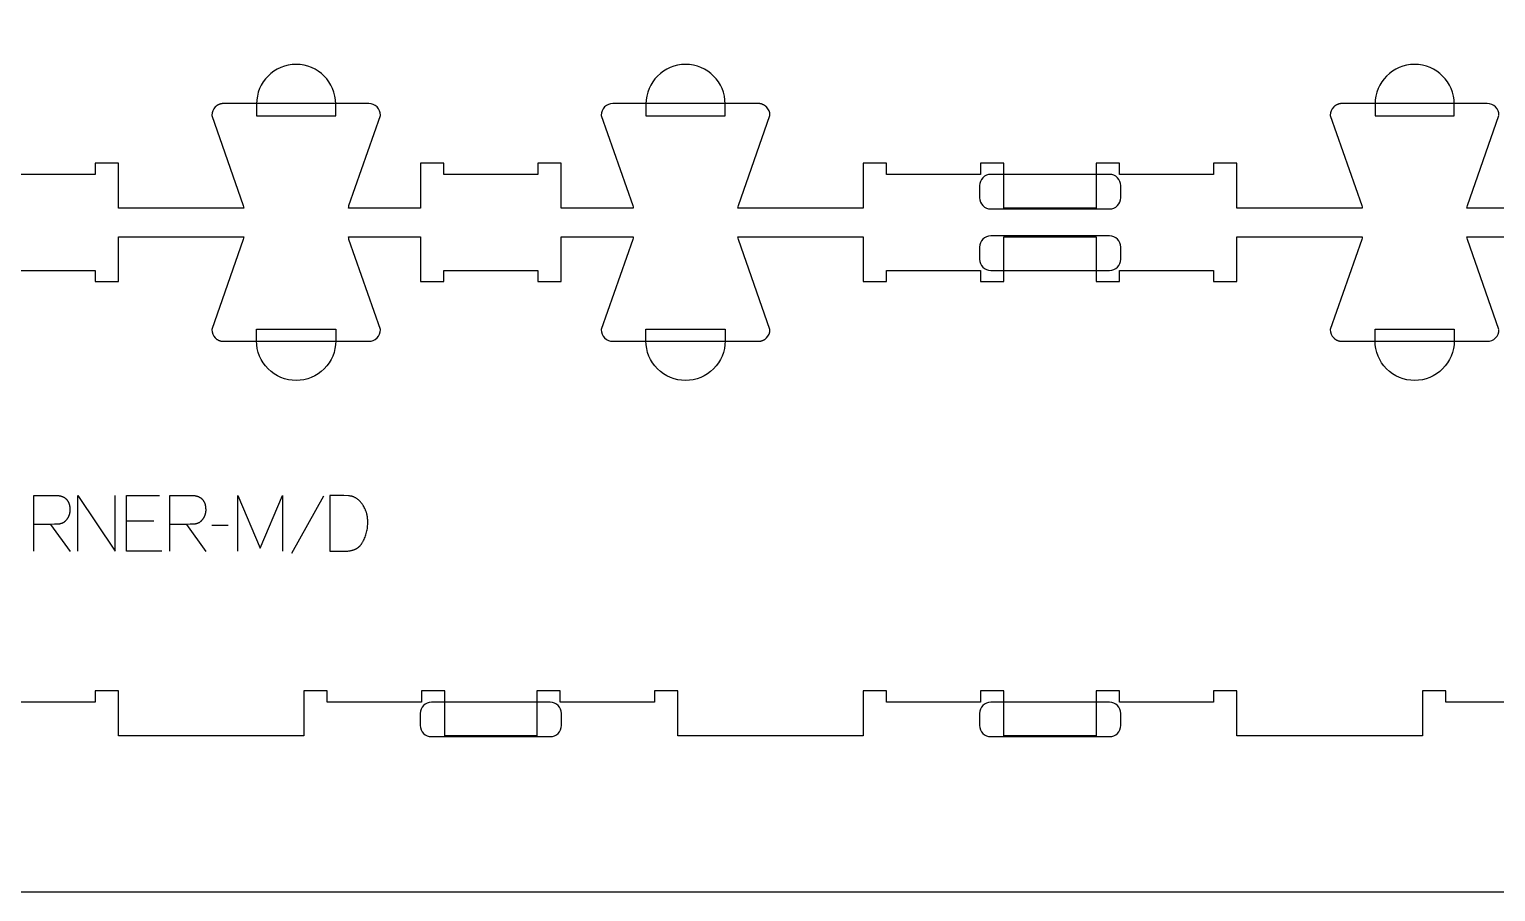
# Model space of a CAD drawing. Extents: x 0 to 4485, y 0 to 8771.
# Drawn here: x 1645 to 2431, y 3811 to 4273 of the extents above; entities that cross this region are included whole.
import ezdxf

# ---------------------------------------------------------------- set-up
doc = ezdxf.new("R2010")
doc.units = 0
for name, color, linetype in [('0_SHEET_SPRUCEPLY_2440X122', 1, 'CONTINUOUS'), ('1_ANYTOOL_1MMDEEP_LABELS_S', 2, 'CONTINUOUS'), ('4_ANYTOOL_CUTTHROUGH_OUTSI', 5, 'CONTINUOUS'), ('5_ANYTOOL_HALF_MILL_9MM_IN', 3, 'CONTINUOUS')]:
    doc.layers.add(name, color=color, linetype=linetype)

msp = doc.modelspace()

# ---------------------------------------------------------------- linework, layer by layer
at = {"layer": '0_SHEET_SPRUCEPLY_2440X122'}
msp.add_lwpolyline([(371.7, 5030.99), (371.7, 3810.99), (2811.7, 3810.99), (2811.7, 5030.99)], close=True, dxfattribs=at)
at = {"layer": '1_ANYTOOL_1MMDEEP_LABELS_S', "color": 2}
for points in [[(1647.31, 3993.53), (1647.31, 4023.53), (1658.66, 4023.53), (1659.16, 4023.52), (1659.63, 4023.5), (1659.86, 4023.48), (1660.09, 4023.46), (1660.31, 4023.44), (1660.53, 4023.41), (1660.75, 4023.38), (1660.96, 4023.34), (1661.17, 4023.3), (1661.37, 4023.26), (1661.57, 4023.21), (1661.77, 4023.16), (1661.96, 4023.1), (1662.15, 4023.04), (1662.34, 4022.98), (1662.52, 4022.91), (1662.7, 4022.84), (1662.87, 4022.77), (1663.04, 4022.69), (1663.2, 4022.6), (1663.36, 4022.52), (1663.52, 4022.43), (1663.68, 4022.33), (1663.83, 4022.24), (1663.97, 4022.14), (1664.11, 4022.03), (1664.25, 4021.92), (1664.39, 4021.81), (1664.52, 4021.69), (1664.64, 4021.57), (1664.77, 4021.45), (1664.88, 4021.32), (1665, 4021.19), (1665.11, 4021.05), (1665.22, 4020.91), (1665.32, 4020.77), (1665.42, 4020.62), (1665.52, 4020.47), (1665.61, 4020.31), (1665.69, 4020.15), (1665.78, 4019.99), (1665.86, 4019.82), (1665.93, 4019.65), (1666.01, 4019.48), (1666.07, 4019.3), (1666.14, 4019.12), (1666.2, 4018.93), (1666.25, 4018.74), (1666.31, 4018.55), (1666.36, 4018.35), (1666.4, 4018.15), (1666.44, 4017.95), (1666.48, 4017.74), (1666.51, 4017.53), (1666.54, 4017.31), (1666.57, 4017.09), (1666.59, 4016.87), (1666.6, 4016.64), (1666.63, 4016.17), (1666.64, 4015.69), (1666.63, 4015.51), (1666.63, 4015.34), (1666.62, 4015.16), (1666.61, 4014.99), (1666.59, 4014.82), (1666.57, 4014.64), (1666.55, 4014.47), (1666.52, 4014.3), (1666.5, 4014.13), (1666.46, 4013.97), (1666.43, 4013.8), (1666.39, 4013.63), (1666.34, 4013.47), (1666.3, 4013.3), (1666.25, 4013.14), (1666.19, 4012.98), (1666.13, 4012.82), (1666.07, 4012.66), (1666.01, 4012.5), (1665.94, 4012.34), (1665.87, 4012.18), (1665.8, 4012.02), (1665.72, 4011.87), (1665.64, 4011.71), (1665.55, 4011.56), (1665.46, 4011.4), (1665.37, 4011.25), (1665.27, 4011.1), (1665.18, 4010.95), (1665.07, 4010.8), (1664.97, 4010.65), (1664.86, 4010.5), (1664.75, 4010.36), (1664.63, 4010.22), (1664.51, 4010.08), (1664.39, 4009.95), (1664.27, 4009.82), (1664.15, 4009.7), (1664.02, 4009.58), (1663.89, 4009.47), (1663.76, 4009.36), (1663.63, 4009.25), (1663.49, 4009.15), (1663.35, 4009.05), (1663.21, 4008.96), (1663.07, 4008.87), (1662.92, 4008.79), (1662.77, 4008.71), (1662.62, 4008.64), (1662.47, 4008.57), (1662.31, 4008.5), (1662.16, 4008.44), (1662, 4008.39), (1661.83, 4008.34), (1661.67, 4008.29), (1661.5, 4008.24), (1661.33, 4008.21), (1661.16, 4008.17), (1660.99, 4008.14), (1660.81, 4008.12), (1660.63, 4008.1), (1660.45, 4008.08), (1660.27, 4008.07), (1658.34, 4008), (1656.31, 4007.97), (1647.35, 4007.97)], [(1670.84, 3993.53), (1670.84, 4023.53), (1690.89, 3993.53), (1690.89, 4023.53)], [(1715.88, 3993.53), (1696.94, 3993.53), (1696.94, 4023.53), (1714.76, 4023.53)], [(1720.16, 3993.53), (1720.16, 4023.53), (1731.52, 4023.53), (1732.01, 4023.52), (1732.49, 4023.5), (1732.72, 4023.48), (1732.95, 4023.46), (1733.17, 4023.44), (1733.39, 4023.41), (1733.61, 4023.38), (1733.82, 4023.34), (1734.03, 4023.3), (1734.23, 4023.26), (1734.43, 4023.21), (1734.63, 4023.16), (1734.82, 4023.1), (1735.01, 4023.04), (1735.19, 4022.98), (1735.38, 4022.91), (1735.55, 4022.84), (1735.73, 4022.77), (1735.89, 4022.69), (1736.06, 4022.6), (1736.22, 4022.52), (1736.38, 4022.43), (1736.53, 4022.33), (1736.68, 4022.24), (1736.83, 4022.14), (1736.97, 4022.03), (1737.11, 4021.92), (1737.24, 4021.81), (1737.37, 4021.69), (1737.5, 4021.57), (1737.62, 4021.45), (1737.74, 4021.32), (1737.86, 4021.19), (1737.97, 4021.05), (1738.07, 4020.91), (1738.18, 4020.77), (1738.28, 4020.62), (1738.37, 4020.47), (1738.46, 4020.31), (1738.55, 4020.15), (1738.63, 4019.99), (1738.71, 4019.82), (1738.79, 4019.65), (1738.86, 4019.48), (1738.93, 4019.3), (1738.99, 4019.12), (1739.06, 4018.93), (1739.11, 4018.74), (1739.16, 4018.55), (1739.21, 4018.35), (1739.26, 4018.15), (1739.3, 4017.95), (1739.34, 4017.74), (1739.37, 4017.53), (1739.4, 4017.31), (1739.42, 4017.09), (1739.44, 4016.87), (1739.46, 4016.64), (1739.49, 4016.17), (1739.49, 4015.69), (1739.49, 4015.51), (1739.49, 4015.34), (1739.48, 4015.16), (1739.47, 4014.99), (1739.45, 4014.82), (1739.43, 4014.64), (1739.41, 4014.47), (1739.38, 4014.3), (1739.35, 4014.13), (1739.32, 4013.97), (1739.28, 4013.8), (1739.24, 4013.63), (1739.2, 4013.47), (1739.15, 4013.3), (1739.1, 4013.14), (1739.05, 4012.98), (1738.99, 4012.82), (1738.93, 4012.66), (1738.87, 4012.5), (1738.8, 4012.34), (1738.73, 4012.18), (1738.65, 4012.02), (1738.57, 4011.87), (1738.49, 4011.71), (1738.41, 4011.56), (1738.32, 4011.4), (1738.23, 4011.25), (1738.13, 4011.1), (1738.03, 4010.95), (1737.93, 4010.8), (1737.82, 4010.65), (1737.71, 4010.5), (1737.6, 4010.36), (1737.49, 4010.22), (1737.37, 4010.08), (1737.25, 4009.95), (1737.13, 4009.82), (1737, 4009.7), (1736.88, 4009.58), (1736.75, 4009.47), (1736.62, 4009.36), (1736.48, 4009.25), (1736.35, 4009.15), (1736.21, 4009.05), (1736.07, 4008.96), (1735.92, 4008.87), (1735.78, 4008.79), (1735.63, 4008.71), (1735.48, 4008.64), (1735.33, 4008.57), (1735.17, 4008.5), (1735.01, 4008.44), (1734.85, 4008.39), (1734.69, 4008.34), (1734.53, 4008.29), (1734.36, 4008.24), (1734.19, 4008.21), (1734.02, 4008.17), (1733.84, 4008.14), (1733.67, 4008.12), (1733.49, 4008.1), (1733.31, 4008.08), (1733.12, 4008.07), (1731.2, 4008), (1729.16, 4007.97), (1720.21, 4007.97)], [(1756.76, 3993.53), (1756.76, 4023.53), (1768.76, 3995.16), (1780.76, 4023.4), (1780.76, 3993.53)], [(1802.62, 4023.06), (1785.44, 3992.29)], [(1656.31, 4007.97), (1666.76, 3993.49)], [(1711.59, 4009.6), (1696.94, 4009.6)], [(1729.16, 4007.97), (1739.62, 3993.49)], [(1751.62, 4007.42), (1742.84, 4007.33)]]:
    msp.add_lwpolyline(points, dxfattribs=at)
msp.add_lwpolyline([(1806.05, 4023.53), (1806.05, 3993.53), (1814.58, 3993.62), (1814.99, 3993.63), (1815.39, 3993.65), (1815.79, 3993.68), (1816.18, 3993.71), (1816.56, 3993.76), (1816.93, 3993.82), (1817.29, 3993.89), (1817.65, 3993.96), (1818, 3994.05), (1818.34, 3994.14), (1818.67, 3994.25), (1818.99, 3994.36), (1819.31, 3994.49), (1819.47, 3994.55), (1819.62, 3994.62), (1819.77, 3994.69), (1819.92, 3994.76), (1820.07, 3994.84), (1820.21, 3994.91), (1820.36, 3994.99), (1820.5, 3995.07), (1820.64, 3995.16), (1820.78, 3995.25), (1820.91, 3995.33), (1821.05, 3995.43), (1821.18, 3995.52), (1821.31, 3995.62), (1821.44, 3995.71), (1821.56, 3995.82), (1821.69, 3995.92), (1821.81, 3996.02), (1821.93, 3996.13), (1822.05, 3996.24), (1822.16, 3996.35), (1822.28, 3996.47), (1822.39, 3996.59), (1822.5, 3996.71), (1822.61, 3996.83), (1822.71, 3996.95), (1822.82, 3997.08), (1822.92, 3997.21), (1823.02, 3997.34), (1823.12, 3997.47), (1823.22, 3997.61), (1823.31, 3997.75), (1823.49, 3998.03), (1823.67, 3998.33), (1823.84, 3998.63), (1824.15, 3999.25), (1824.45, 3999.87), (1824.72, 4000.51), (1824.98, 4001.14), (1825.21, 4001.78), (1825.43, 4002.43), (1825.62, 4003.08), (1825.8, 4003.74), (1825.95, 4004.41), (1826.08, 4005.08), (1826.2, 4005.75), (1826.29, 4006.43), (1826.36, 4007.12), (1826.41, 4007.81), (1826.44, 4008.51), (1826.45, 4009.22), (1826.44, 4009.81), (1826.41, 4010.4), (1826.36, 4010.99), (1826.29, 4011.57), (1826.21, 4012.14), (1826.16, 4012.43), (1826.1, 4012.71), (1826.04, 4012.99), (1825.97, 4013.27), (1825.9, 4013.55), (1825.83, 4013.82), (1825.75, 4014.1), (1825.66, 4014.37), (1825.57, 4014.64), (1825.48, 4014.92), (1825.38, 4015.18), (1825.28, 4015.45), (1825.17, 4015.72), (1825.05, 4015.98), (1824.81, 4016.51), (1824.55, 4017.03), (1824.27, 4017.54), (1823.96, 4018.05), (1823.77, 4018.35), (1823.57, 4018.65), (1823.37, 4018.94), (1823.17, 4019.21), (1822.96, 4019.48), (1822.75, 4019.74), (1822.53, 4019.99), (1822.31, 4020.24), (1822.09, 4020.47), (1821.87, 4020.69), (1821.64, 4020.9), (1821.41, 4021.11), (1821.17, 4021.3), (1820.93, 4021.49), (1820.69, 4021.67), (1820.44, 4021.83), (1820.2, 4021.99), (1819.94, 4022.14), (1819.69, 4022.28), (1819.43, 4022.41), (1819.17, 4022.53), (1818.9, 4022.64), (1818.63, 4022.75), (1818.36, 4022.84), (1818.08, 4022.92), (1817.8, 4023), (1817.52, 4023.06), (1817.24, 4023.12), (1816.95, 4023.17), (1816.65, 4023.2), (1816.36, 4023.23), (1816.06, 4023.25), (1813.62, 4023.36), (1811.14, 4023.44), (1808.62, 4023.5)], close=True, dxfattribs=at)
at = {"layer": '4_ANYTOOL_CUTTHROUGH_OUTSI', "color": 5}
for points in [[(2433.25, 4227.37, 0.414214), (2427, 4233.62), (2349, 4233.62), (2348.85, 4233.62), (2348.7, 4233.62), (2348.55, 4233.61), (2348.4, 4233.59), (2348.24, 4233.58), (2348.09, 4233.56), (2347.94, 4233.53), (2347.79, 4233.5), (2347.64, 4233.47), (2347.49, 4233.44), (2347.34, 4233.4), (2347.19, 4233.36), (2347.04, 4233.31), (2346.9, 4233.26), (2346.75, 4233.2), (2346.61, 4233.15), (2346.46, 4233.09), (2346.32, 4233.02), (2346.18, 4232.95), (2346.04, 4232.88), (2345.91, 4232.81), (2345.78, 4232.73), (2345.64, 4232.65), (2345.52, 4232.56), (2345.39, 4232.48), (2345.26, 4232.39), (2345.14, 4232.29), (2345.02, 4232.2), (2344.91, 4232.1), (2344.8, 4232), (2344.69, 4231.9), (2344.58, 4231.79, 0.198912), (2342.75, 4227.37), (2342.75, 4227.33), (2342.76, 4227.29), (2359.66, 4179.01), (2359.66, 4179.01, -0.061485), (2359.89, 4177.62), (2292.7, 4177.62), (2292.7, 4201.62), (2280.2, 4201.62), (2280.2, 4195.62), (2229.7, 4195.62), (2229.7, 4201.62), (2217.2, 4201.62), (2217.2, 4177.62), (2167.7, 4177.62), (2167.7, 4201.62), (2155.2, 4201.62), (2155.2, 4195.62), (2104.7, 4195.62), (2104.7, 4201.62), (2092.2, 4201.62), (2092.2, 4177.62), (2042.45, 4177.62), (2025.01, 4177.62), (2025.01, 4177.62, -0.061485), (2025.24, 4179.01), (2042.14, 4227.29), (2042.15, 4227.33), (2042.15, 4227.37), (2042.15, 4227.37, 0.198912), (2040.32, 4231.79), (2040.22, 4231.9), (2040.11, 4232), (2039.99, 4232.1), (2039.88, 4232.2), (2039.76, 4232.29), (2039.64, 4232.39), (2039.51, 4232.48), (2039.39, 4232.56), (2039.26, 4232.65), (2039.13, 4232.73), (2038.99, 4232.81), (2038.86, 4232.88), (2038.72, 4232.95), (2038.58, 4233.02), (2038.44, 4233.09), (2038.3, 4233.15), (2038.15, 4233.2), (2038.01, 4233.26), (2037.86, 4233.31), (2037.71, 4233.36), (2037.56, 4233.4), (2037.41, 4233.44), (2037.26, 4233.47), (2037.11, 4233.5), (2036.96, 4233.53), (2036.81, 4233.56), (2036.66, 4233.58), (2036.51, 4233.59), (2036.35, 4233.61), (2036.2, 4233.62), (2036.05, 4233.62), (2035.9, 4233.62), (1957.9, 4233.62, 0.414214), (1951.65, 4227.37), (1951.65, 4227.33), (1951.67, 4227.29), (1968.56, 4179.01), (1968.56, 4179.01, -0.061485), (1968.8, 4177.62), (1930.2, 4177.62), (1930.2, 4201.62), (1917.7, 4201.62), (1917.7, 4195.62), (1867.2, 4195.62), (1867.2, 4201.62), (1854.7, 4201.62), (1854.7, 4177.62), (1816.1, 4177.62), (1816.1, 4177.62, -0.061485), (1816.34, 4179.01), (1833.23, 4227.29), (1833.25, 4227.33), (1833.25, 4227.37), (1833.25, 4227.37, 0.414214), (1827, 4233.62), (1749, 4233.62), (1748.85, 4233.62), (1748.7, 4233.62), (1748.55, 4233.61), (1748.4, 4233.59), (1748.24, 4233.58), (1748.09, 4233.56), (1747.94, 4233.53), (1747.79, 4233.5), (1747.64, 4233.47), (1747.49, 4233.44), (1747.34, 4233.4), (1747.19, 4233.36), (1747.04, 4233.31), (1746.9, 4233.26), (1746.75, 4233.2), (1746.61, 4233.15), (1746.46, 4233.09), (1746.32, 4233.02), (1746.18, 4232.95), (1746.04, 4232.88), (1745.91, 4232.81), (1745.78, 4232.73), (1745.64, 4232.65), (1745.52, 4232.56), (1745.39, 4232.48), (1745.26, 4232.39), (1745.14, 4232.29), (1745.02, 4232.2), (1744.91, 4232.1), (1744.8, 4232), (1744.69, 4231.9), (1744.58, 4231.79, 0.198912), (1742.75, 4227.37), (1742.75, 4227.33), (1742.76, 4227.29), (1759.66, 4179.01), (1759.66, 4179.01, -0.061485), (1759.89, 4177.62), (1692.7, 4177.62), (1692.7, 4201.62), (1680.2, 4201.62), (1680.2, 4195.62), (1629.7, 4195.62)], [(2433.25, 4227.37, 0.414214), (2427, 4233.62), (2349, 4233.62), (2348.85, 4233.62), (2348.7, 4233.62), (2348.55, 4233.61), (2348.4, 4233.59), (2348.24, 4233.58), (2348.09, 4233.56), (2347.94, 4233.53), (2347.79, 4233.5), (2347.64, 4233.47), (2347.49, 4233.44), (2347.34, 4233.4), (2347.19, 4233.36), (2347.04, 4233.31), (2346.9, 4233.26), (2346.75, 4233.2), (2346.61, 4233.15), (2346.46, 4233.09), (2346.32, 4233.02), (2346.18, 4232.95), (2346.04, 4232.88), (2345.91, 4232.81), (2345.78, 4232.73), (2345.64, 4232.65), (2345.52, 4232.56), (2345.39, 4232.48), (2345.26, 4232.39), (2345.14, 4232.29), (2345.02, 4232.2), (2344.91, 4232.1), (2344.8, 4232), (2344.69, 4231.9), (2344.58, 4231.79, 0.198912), (2342.75, 4227.37), (2342.75, 4227.33), (2342.76, 4227.29), (2359.66, 4179.01), (2359.66, 4179.01, -0.061485), (2359.89, 4177.62), (2292.7, 4177.62), (2292.7, 4201.62), (2280.2, 4201.62), (2280.2, 4195.62), (2229.7, 4195.62), (2229.7, 4201.62), (2217.2, 4201.62), (2217.2, 4177.62), (2167.7, 4177.62), (2167.7, 4201.62), (2155.2, 4201.62), (2155.2, 4195.62), (2104.7, 4195.62), (2104.7, 4201.62), (2092.2, 4201.62), (2092.2, 4177.62), (2042.45, 4177.62), (2025.01, 4177.62), (2025.01, 4177.62, -0.061485), (2025.24, 4179.01), (2042.14, 4227.29), (2042.15, 4227.33), (2042.15, 4227.37), (2042.15, 4227.37, 0.198912), (2040.32, 4231.79), (2040.22, 4231.9), (2040.11, 4232), (2039.99, 4232.1), (2039.88, 4232.2), (2039.76, 4232.29), (2039.64, 4232.39), (2039.51, 4232.48), (2039.39, 4232.56), (2039.26, 4232.65), (2039.13, 4232.73), (2038.99, 4232.81), (2038.86, 4232.88), (2038.72, 4232.95), (2038.58, 4233.02), (2038.44, 4233.09), (2038.3, 4233.15), (2038.15, 4233.2), (2038.01, 4233.26), (2037.86, 4233.31), (2037.71, 4233.36), (2037.56, 4233.4), (2037.41, 4233.44), (2037.26, 4233.47), (2037.11, 4233.5), (2036.96, 4233.53), (2036.81, 4233.56), (2036.66, 4233.58), (2036.51, 4233.59), (2036.35, 4233.61), (2036.2, 4233.62), (2036.05, 4233.62), (2035.9, 4233.62), (1957.9, 4233.62, 0.414214), (1951.65, 4227.37), (1951.65, 4227.33), (1951.67, 4227.29), (1968.56, 4179.01), (1968.56, 4179.01, -0.061485), (1968.8, 4177.62), (1930.2, 4177.62), (1930.2, 4201.62), (1917.7, 4201.62), (1917.7, 4195.62), (1867.2, 4195.62), (1867.2, 4201.62), (1854.7, 4201.62), (1854.7, 4177.62), (1816.1, 4177.62), (1816.1, 4177.62, -0.061485), (1816.34, 4179.01), (1833.23, 4227.29), (1833.25, 4227.33), (1833.25, 4227.37), (1833.25, 4227.37, 0.414214), (1827, 4233.62), (1749, 4233.62), (1748.85, 4233.62), (1748.7, 4233.62), (1748.55, 4233.61), (1748.4, 4233.59), (1748.24, 4233.58), (1748.09, 4233.56), (1747.94, 4233.53), (1747.79, 4233.5), (1747.64, 4233.47), (1747.49, 4233.44), (1747.34, 4233.4), (1747.19, 4233.36), (1747.04, 4233.31), (1746.9, 4233.26), (1746.75, 4233.2), (1746.61, 4233.15), (1746.46, 4233.09), (1746.32, 4233.02), (1746.18, 4232.95), (1746.04, 4232.88), (1745.91, 4232.81), (1745.78, 4232.73), (1745.64, 4232.65), (1745.52, 4232.56), (1745.39, 4232.48), (1745.26, 4232.39), (1745.14, 4232.29), (1745.02, 4232.2), (1744.91, 4232.1), (1744.8, 4232), (1744.69, 4231.9), (1744.58, 4231.79, 0.198912), (1742.75, 4227.37), (1742.75, 4227.33), (1742.76, 4227.29), (1759.66, 4179.01), (1759.66, 4179.01, -0.061485), (1759.89, 4177.62), (1692.7, 4177.62), (1692.7, 4201.62), (1680.2, 4201.62), (1680.2, 4195.62), (1629.7, 4195.62)], [(2454.7, 4177.62), (2416.1, 4177.62), (2416.1, 4177.62, -0.061485), (2416.34, 4179.01), (2433.23, 4227.29)], [(2454.7, 4177.62), (2416.1, 4177.62), (2416.1, 4177.62, -0.061485), (2416.34, 4179.01), (2433.23, 4227.29)], [(1629.7, 4144.12), (1680.2, 4144.12), (1680.2, 4138.12), (1692.7, 4138.12), (1692.7, 4162.12), (1759.89, 4162.12), (1759.89, 4162.12, -0.061485), (1759.66, 4160.73), (1742.76, 4112.46), (1742.75, 4112.41), (1742.75, 4112.37), (1742.75, 4112.37, 0.198912), (1744.58, 4107.95), (1744.69, 4107.85), (1744.8, 4107.75), (1744.91, 4107.65), (1745.02, 4107.55), (1745.14, 4107.45), (1745.26, 4107.36), (1745.39, 4107.27), (1745.52, 4107.18), (1745.64, 4107.1), (1745.78, 4107.02), (1745.91, 4106.94), (1746.04, 4106.86), (1746.18, 4106.79), (1746.32, 4106.72), (1746.46, 4106.66), (1746.61, 4106.6), (1746.75, 4106.54), (1746.9, 4106.49), (1747.04, 4106.44), (1747.19, 4106.39), (1747.34, 4106.35), (1747.49, 4106.31), (1747.64, 4106.27), (1747.79, 4106.24), (1747.94, 4106.21), (1748.09, 4106.19), (1748.24, 4106.17), (1748.4, 4106.15), (1748.55, 4106.14), (1748.7, 4106.13), (1748.85, 4106.12), (1749, 4106.12), (1827, 4106.12, 0.414214), (1833.25, 4112.37), (1833.25, 4112.41), (1833.23, 4112.46), (1816.34, 4160.73), (1816.34, 4160.73, -0.061485), (1816.1, 4162.12), (1854.7, 4162.12), (1854.7, 4138.12), (1867.2, 4138.12), (1867.2, 4144.12), (1917.7, 4144.12), (1917.7, 4138.12), (1930.2, 4138.12), (1930.2, 4162.12), (1968.8, 4162.12), (1968.8, 4162.12, -0.061485), (1968.56, 4160.73), (1951.67, 4112.46), (1951.65, 4112.41), (1951.65, 4112.37), (1951.65, 4112.37, 0.414214), (1957.9, 4106.12), (2035.9, 4106.12), (2036.05, 4106.12), (2036.2, 4106.13), (2036.35, 4106.14), (2036.51, 4106.15), (2036.66, 4106.17), (2036.81, 4106.19), (2036.96, 4106.21), (2037.11, 4106.24), (2037.26, 4106.27), (2037.41, 4106.31), (2037.56, 4106.35), (2037.71, 4106.39), (2037.86, 4106.44), (2038.01, 4106.49), (2038.15, 4106.54), (2038.3, 4106.6), (2038.44, 4106.66), (2038.58, 4106.72), (2038.72, 4106.79), (2038.86, 4106.86), (2038.99, 4106.94), (2039.13, 4107.02), (2039.26, 4107.1), (2039.39, 4107.18), (2039.51, 4107.27), (2039.64, 4107.36), (2039.76, 4107.45), (2039.88, 4107.55), (2039.99, 4107.65), (2040.11, 4107.75), (2040.22, 4107.85), (2040.32, 4107.95, 0.198912), (2042.15, 4112.37), (2042.15, 4112.41), (2042.14, 4112.46), (2025.24, 4160.73), (2025.24, 4160.73, -0.061485), (2025.01, 4162.12), (2092.2, 4162.12), (2092.2, 4138.12), (2104.7, 4138.12), (2104.7, 4144.12), (2155.2, 4144.12), (2155.2, 4138.12), (2167.7, 4138.12), (2167.7, 4162.12), (2217.2, 4162.12), (2217.2, 4138.12), (2229.7, 4138.12), (2229.7, 4144.12), (2280.2, 4144.12), (2280.2, 4138.12), (2292.7, 4138.12), (2292.7, 4162.12), (2359.89, 4162.12), (2359.89, 4162.12, -0.061485), (2359.66, 4160.73), (2342.76, 4112.46), (2342.75, 4112.41), (2342.75, 4112.37), (2342.75, 4112.37, 0.198912), (2344.58, 4107.95), (2344.69, 4107.85), (2344.8, 4107.75), (2344.91, 4107.65), (2345.02, 4107.55), (2345.14, 4107.45), (2345.26, 4107.36), (2345.39, 4107.27), (2345.52, 4107.18), (2345.64, 4107.1), (2345.78, 4107.02), (2345.91, 4106.94), (2346.04, 4106.86), (2346.18, 4106.79), (2346.32, 4106.72), (2346.46, 4106.66), (2346.61, 4106.6), (2346.75, 4106.54), (2346.9, 4106.49), (2347.04, 4106.44), (2347.19, 4106.39), (2347.34, 4106.35), (2347.49, 4106.31), (2347.64, 4106.27), (2347.79, 4106.24), (2347.94, 4106.21), (2348.09, 4106.19), (2348.24, 4106.17), (2348.4, 4106.15), (2348.55, 4106.14), (2348.7, 4106.13), (2348.85, 4106.12), (2349, 4106.12), (2427, 4106.12, 0.414214), (2433.25, 4112.37)], [(1629.7, 4144.12), (1680.2, 4144.12), (1680.2, 4138.12), (1692.7, 4138.12), (1692.7, 4162.12), (1759.89, 4162.12), (1759.89, 4162.12, -0.061485), (1759.66, 4160.73), (1742.76, 4112.46), (1742.75, 4112.41), (1742.75, 4112.37), (1742.75, 4112.37, 0.198912), (1744.58, 4107.95), (1744.69, 4107.85), (1744.8, 4107.75), (1744.91, 4107.65), (1745.02, 4107.55), (1745.14, 4107.45), (1745.26, 4107.36), (1745.39, 4107.27), (1745.52, 4107.18), (1745.64, 4107.1), (1745.78, 4107.02), (1745.91, 4106.94), (1746.04, 4106.86), (1746.18, 4106.79), (1746.32, 4106.72), (1746.46, 4106.66), (1746.61, 4106.6), (1746.75, 4106.54), (1746.9, 4106.49), (1747.04, 4106.44), (1747.19, 4106.39), (1747.34, 4106.35), (1747.49, 4106.31), (1747.64, 4106.27), (1747.79, 4106.24), (1747.94, 4106.21), (1748.09, 4106.19), (1748.24, 4106.17), (1748.4, 4106.15), (1748.55, 4106.14), (1748.7, 4106.13), (1748.85, 4106.12), (1749, 4106.12), (1827, 4106.12, 0.414214), (1833.25, 4112.37), (1833.25, 4112.41), (1833.23, 4112.46), (1816.34, 4160.73), (1816.34, 4160.73, -0.061485), (1816.1, 4162.12), (1854.7, 4162.12), (1854.7, 4138.12), (1867.2, 4138.12), (1867.2, 4144.12), (1917.7, 4144.12), (1917.7, 4138.12), (1930.2, 4138.12), (1930.2, 4162.12), (1968.8, 4162.12), (1968.8, 4162.12, -0.061485), (1968.56, 4160.73), (1951.67, 4112.46), (1951.65, 4112.41), (1951.65, 4112.37), (1951.65, 4112.37, 0.414214), (1957.9, 4106.12), (2035.9, 4106.12), (2036.05, 4106.12), (2036.2, 4106.13), (2036.35, 4106.14), (2036.51, 4106.15), (2036.66, 4106.17), (2036.81, 4106.19), (2036.96, 4106.21), (2037.11, 4106.24), (2037.26, 4106.27), (2037.41, 4106.31), (2037.56, 4106.35), (2037.71, 4106.39), (2037.86, 4106.44), (2038.01, 4106.49), (2038.15, 4106.54), (2038.3, 4106.6), (2038.44, 4106.66), (2038.58, 4106.72), (2038.72, 4106.79), (2038.86, 4106.86), (2038.99, 4106.94), (2039.13, 4107.02), (2039.26, 4107.1), (2039.39, 4107.18), (2039.51, 4107.27), (2039.64, 4107.36), (2039.76, 4107.45), (2039.88, 4107.55), (2039.99, 4107.65), (2040.11, 4107.75), (2040.22, 4107.85), (2040.32, 4107.95, 0.198912), (2042.15, 4112.37), (2042.15, 4112.41), (2042.14, 4112.46), (2025.24, 4160.73), (2025.24, 4160.73, -0.061485), (2025.01, 4162.12), (2092.2, 4162.12), (2092.2, 4138.12), (2104.7, 4138.12), (2104.7, 4144.12), (2155.2, 4144.12), (2155.2, 4138.12), (2167.7, 4138.12), (2167.7, 4162.12), (2217.2, 4162.12), (2217.2, 4138.12), (2229.7, 4138.12), (2229.7, 4144.12), (2280.2, 4144.12), (2280.2, 4138.12), (2292.7, 4138.12), (2292.7, 4162.12), (2359.89, 4162.12), (2359.89, 4162.12, -0.061485), (2359.66, 4160.73), (2342.76, 4112.46), (2342.75, 4112.41), (2342.75, 4112.37), (2342.75, 4112.37, 0.198912), (2344.58, 4107.95), (2344.69, 4107.85), (2344.8, 4107.75), (2344.91, 4107.65), (2345.02, 4107.55), (2345.14, 4107.45), (2345.26, 4107.36), (2345.39, 4107.27), (2345.52, 4107.18), (2345.64, 4107.1), (2345.78, 4107.02), (2345.91, 4106.94), (2346.04, 4106.86), (2346.18, 4106.79), (2346.32, 4106.72), (2346.46, 4106.66), (2346.61, 4106.6), (2346.75, 4106.54), (2346.9, 4106.49), (2347.04, 4106.44), (2347.19, 4106.39), (2347.34, 4106.35), (2347.49, 4106.31), (2347.64, 4106.27), (2347.79, 4106.24), (2347.94, 4106.21), (2348.09, 4106.19), (2348.24, 4106.17), (2348.4, 4106.15), (2348.55, 4106.14), (2348.7, 4106.13), (2348.85, 4106.12), (2349, 4106.12), (2427, 4106.12, 0.414214), (2433.25, 4112.37)], [(2433.23, 4112.46), (2416.34, 4160.73), (2416.34, 4160.73, -0.061485), (2416.1, 4162.12), (2454.7, 4162.12)], [(2433.23, 4112.46), (2416.34, 4160.73), (2416.34, 4160.73, -0.061485), (2416.1, 4162.12), (2454.7, 4162.12)]]:
    msp.add_lwpolyline(points, format="xyb", dxfattribs=at)
msp.add_lwpolyline([(2455.2, 3912.62), (2404.7, 3912.62), (2404.7, 3918.62), (2392.2, 3918.62), (2392.2, 3894.62), (2292.7, 3894.62), (2292.7, 3918.62), (2280.2, 3918.62), (2280.2, 3912.62), (2229.7, 3912.62), (2229.7, 3918.62), (2229.45, 3918.62), (2229.45, 3918.62), (2217.45, 3918.62), (2217.2, 3918.62), (2217.2, 3918.37), (2217.2, 3894.62), (2167.7, 3894.62), (2167.7, 3918.37), (2167.7, 3918.62), (2155.2, 3918.62), (2155.2, 3912.62), (2104.7, 3912.62), (2104.7, 3918.62), (2092.2, 3918.62), (2092.2, 3894.62), (1992.7, 3894.62), (1992.7, 3918.62), (1980.2, 3918.62), (1980.2, 3912.62), (1929.7, 3912.62), (1929.7, 3918.62), (1929.45, 3918.62), (1929.45, 3918.62), (1917.45, 3918.62), (1917.2, 3918.62), (1917.2, 3918.37), (1917.2, 3894.62), (1867.7, 3894.62), (1867.7, 3918.37), (1867.7, 3918.62), (1855.2, 3918.62), (1855.2, 3912.62), (1804.7, 3912.62), (1804.7, 3918.62), (1792.2, 3918.62), (1792.2, 3894.62), (1692.7, 3894.62), (1692.7, 3918.62), (1680.2, 3918.62), (1680.2, 3912.62), (1629.7, 3912.62)], dxfattribs=at)
msp.add_lwpolyline([(2455.2, 3912.62), (2404.7, 3912.62), (2404.7, 3918.62), (2392.2, 3918.62), (2392.2, 3894.62), (2292.7, 3894.62), (2292.7, 3918.62), (2280.2, 3918.62), (2280.2, 3912.62), (2229.7, 3912.62), (2229.7, 3918.62), (2229.45, 3918.62), (2229.45, 3918.62), (2217.45, 3918.62), (2217.2, 3918.62), (2217.2, 3918.37), (2217.2, 3894.62), (2167.7, 3894.62), (2167.7, 3918.37), (2167.7, 3918.62), (2155.2, 3918.62), (2155.2, 3912.62), (2104.7, 3912.62), (2104.7, 3918.62), (2092.2, 3918.62), (2092.2, 3894.62), (1992.7, 3894.62), (1992.7, 3918.62), (1980.2, 3918.62), (1980.2, 3912.62), (1929.7, 3912.62), (1929.7, 3918.62), (1929.45, 3918.62), (1929.45, 3918.62), (1917.45, 3918.62), (1917.2, 3918.62), (1917.2, 3918.37), (1917.2, 3894.62), (1867.7, 3894.62), (1867.7, 3918.37), (1867.7, 3918.62), (1855.2, 3918.62), (1855.2, 3912.62), (1804.7, 3912.62), (1804.7, 3918.62), (1792.2, 3918.62), (1792.2, 3894.62), (1692.7, 3894.62), (1692.7, 3918.62), (1680.2, 3918.62), (1680.2, 3912.62), (1629.7, 3912.62)], dxfattribs=at)
at = {"layer": '5_ANYTOOL_HALF_MILL_9MM_IN'}
for points in [[(1809.25, 4233.37, 1), (1766.75, 4233.37), (1766.75, 4233.12), (1766.75, 4227.12), (1809.25, 4227.12), (1809.25, 4233.12), (1809.25, 4233.37)], [(1809.25, 4233.37, 1), (1766.75, 4233.37), (1766.75, 4233.12), (1766.75, 4227.12), (1809.25, 4227.12), (1809.25, 4233.12), (1809.25, 4233.37)], [(2018.15, 4233.37, 1), (1975.65, 4233.37), (1975.65, 4233.12), (1975.65, 4227.12), (2018.15, 4227.12), (2018.15, 4233.12), (2018.15, 4233.37)], [(2018.15, 4233.37, 1), (1975.65, 4233.37), (1975.65, 4233.12), (1975.65, 4227.12), (2018.15, 4227.12), (2018.15, 4233.12), (2018.15, 4233.37)], [(2409.25, 4233.37, 1), (2366.75, 4233.37), (2366.75, 4233.12), (2366.75, 4227.12), (2409.25, 4227.12), (2409.25, 4233.12), (2409.25, 4233.37)], [(2409.25, 4233.37, 1), (2366.75, 4233.37), (2366.75, 4233.12), (2366.75, 4227.12), (2409.25, 4227.12), (2409.25, 4233.12), (2409.25, 4233.37)], [(2160.58, 4195.62, 0.414214), (2154.58, 4189.62), (2154.58, 4183.12, 0.414214), (2160.58, 4177.12), (2224.33, 4177.12, 0.414214), (2230.33, 4183.12), (2230.33, 4189.62, 0.414214), (2224.33, 4195.62)], [(2160.58, 4195.62, 0.414214), (2154.58, 4189.62), (2154.58, 4183.12, 0.414214), (2160.58, 4177.12), (2224.33, 4177.12, 0.414214), (2230.33, 4183.12), (2230.33, 4189.62, 0.414214), (2224.33, 4195.62)], [(2160.58, 4162.62, 0.414214), (2154.58, 4156.62), (2154.58, 4150.12, 0.414214), (2160.58, 4144.12), (2224.33, 4144.12, 0.414214), (2230.33, 4150.12), (2230.33, 4156.62, 0.414214), (2224.33, 4162.62)], [(2160.58, 4162.62, 0.414214), (2154.58, 4156.62), (2154.58, 4150.12, 0.414214), (2160.58, 4144.12), (2224.33, 4144.12, 0.414214), (2230.33, 4150.12), (2230.33, 4156.62, 0.414214), (2224.33, 4162.62)], [(1809.25, 4106.37, -0.414214), (1788, 4085.12, -0.414214), (1766.75, 4106.37), (1766.75, 4106.62), (1766.75, 4112.62), (1809.25, 4112.62), (1809.25, 4106.62), (1809.25, 4106.37)], [(1809.25, 4106.37, -0.414214), (1788, 4085.12, -0.414214), (1766.75, 4106.37), (1766.75, 4106.62), (1766.75, 4112.62), (1809.25, 4112.62), (1809.25, 4106.62), (1809.25, 4106.37)], [(2018.15, 4106.37, -0.414214), (1996.9, 4085.12, -0.414214), (1975.65, 4106.37), (1975.65, 4106.62), (1975.65, 4112.62), (2018.15, 4112.62), (2018.15, 4106.62), (2018.15, 4106.37)], [(2018.15, 4106.37, -0.414214), (1996.9, 4085.12, -0.414214), (1975.65, 4106.37), (1975.65, 4106.62), (1975.65, 4112.62), (2018.15, 4112.62), (2018.15, 4106.62), (2018.15, 4106.37)], [(2409.25, 4106.37, -0.414214), (2388, 4085.12, -0.414214), (2366.75, 4106.37), (2366.75, 4106.62), (2366.75, 4112.62), (2409.25, 4112.62), (2409.25, 4106.62), (2409.25, 4106.37)], [(2409.25, 4106.37, -0.414214), (2388, 4085.12, -0.414214), (2366.75, 4106.37), (2366.75, 4106.62), (2366.75, 4112.62), (2409.25, 4112.62), (2409.25, 4106.62), (2409.25, 4106.37)], [(1860.58, 3912.62, 0.414214), (1854.58, 3906.62), (1854.58, 3900.12, 0.414214), (1860.58, 3894.12), (1924.33, 3894.12, 0.414214), (1930.33, 3900.12), (1930.33, 3906.62, 0.414214), (1924.33, 3912.62)], [(1860.58, 3912.62, 0.414214), (1854.58, 3906.62), (1854.58, 3900.12, 0.414214), (1860.58, 3894.12), (1924.33, 3894.12, 0.414214), (1930.33, 3900.12), (1930.33, 3906.62, 0.414214), (1924.33, 3912.62)], [(2160.58, 3912.62, 0.414214), (2154.58, 3906.62), (2154.58, 3900.12, 0.414214), (2160.58, 3894.12), (2224.33, 3894.12, 0.414214), (2230.33, 3900.12), (2230.33, 3906.62, 0.414214), (2224.33, 3912.62)], [(2160.58, 3912.62, 0.414214), (2154.58, 3906.62), (2154.58, 3900.12, 0.414214), (2160.58, 3894.12), (2224.33, 3894.12, 0.414214), (2230.33, 3900.12), (2230.33, 3906.62, 0.414214), (2224.33, 3912.62)]]:
    msp.add_lwpolyline(points, format="xyb", close=True, dxfattribs=at)

doc.saveas('drawing.dxf')
